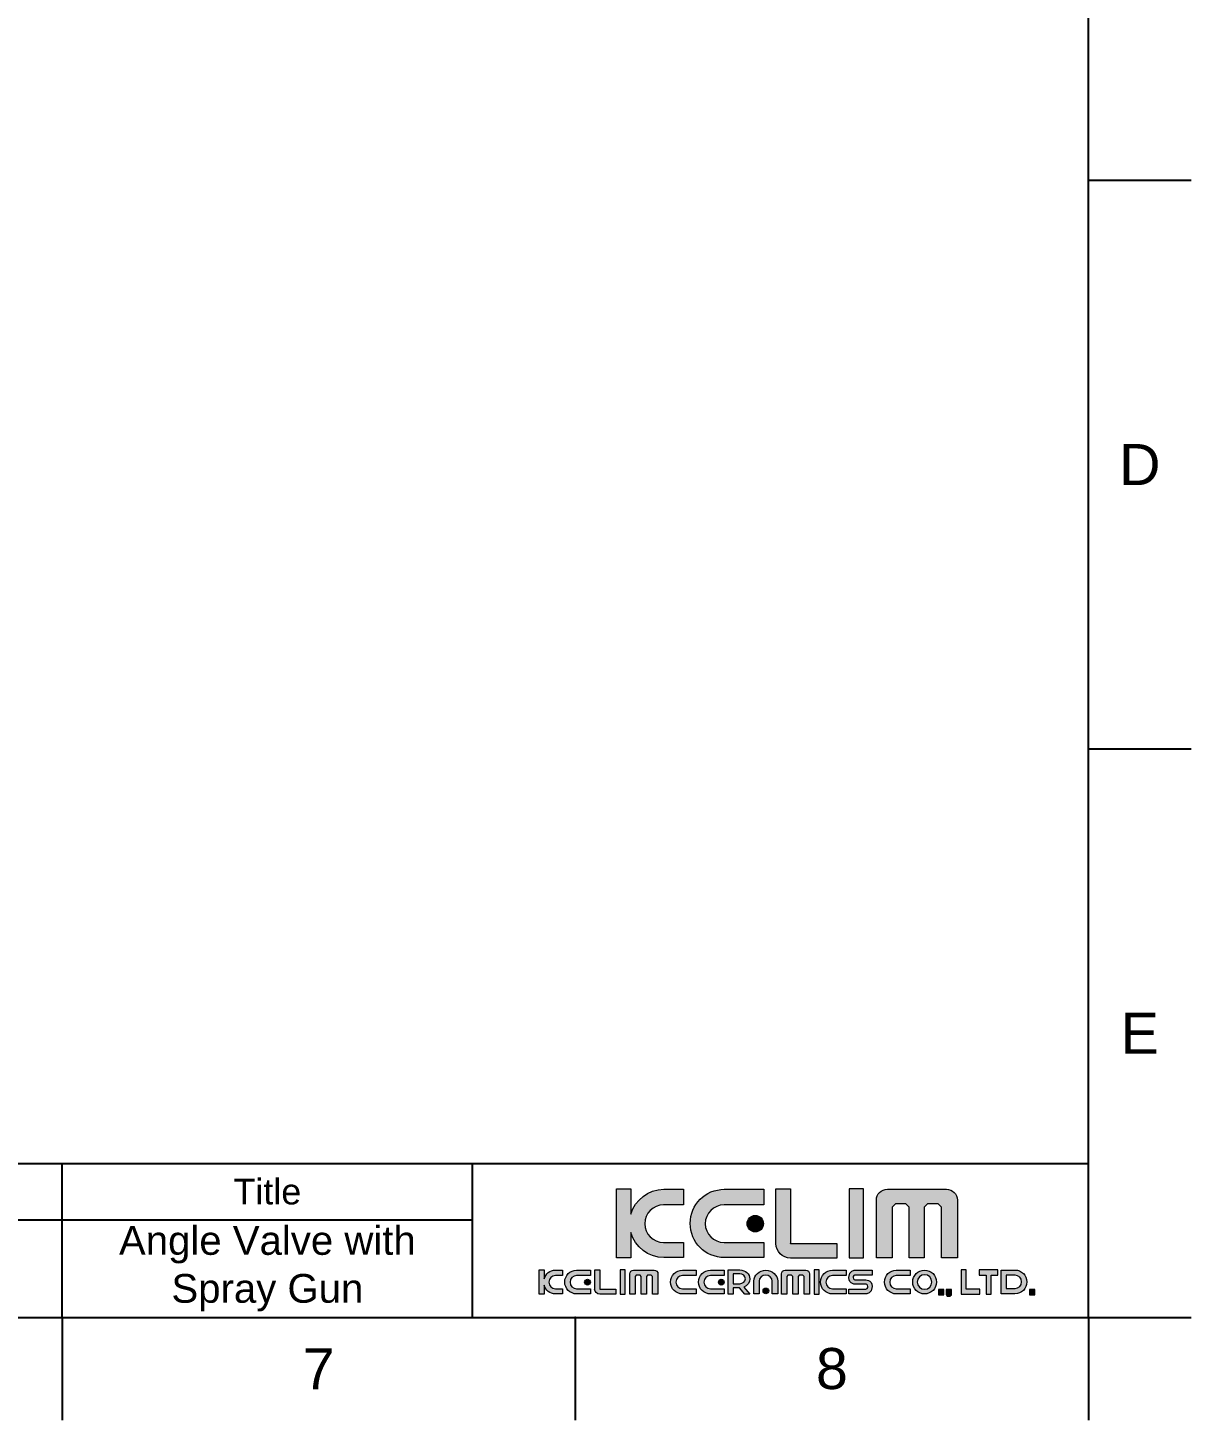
# Model space of a CAD drawing. Header units: millimetres. Extents: x 4590 to 5010, y -46 to 251.
# Drawn here: x 4896.3 to 5009.7, y -46.2 to 89.4 of the extents above; entities that cross this region are included whole.
import ezdxf

# ---------------------------------------------------------------- set-up
doc = ezdxf.new("R2010")
doc.units = ezdxf.units.MM
doc.header["$LTSCALE"] = 0.1
doc.layers.add('FORM', color=7, linetype='Continuous')
doc.layers.add('TEXT', color=2, linetype='Continuous')
doc.styles.get("Standard").update_dxf_attribs({"font": 'arial.ttf'})

msp = doc.modelspace()

# ---------------------------------------------------------------- hatches: boundary and pattern name
at = {"layer": 'TEXT'}
h = msp.add_hatch(color=2, dxfattribs=at)
h.dxf.hatch_style = 2
edge = h.paths.add_edge_path()
edge.add_spline(control_points=[(4960.197, -28.888), (4960.197, -28.888), (4958.267, -28.888), (4958.267, -28.888), (4957.253, -28.888), (4956.435, -28.071), (4956.435, -27.059), (4956.435, -26.043), (4957.253, -25.226), (4958.267, -25.226), (4958.267, -25.226), (4960.197, -25.226), (4960.197, -25.226), (4960.197, -25.226), (4960.197, -23.712), (4960.197, -23.712), (4960.197, -23.712), (4958.29, -23.712), (4958.29, -23.712), (4956.763, -23.712), (4955.483, -24.735), (4955.092, -26.134), (4955.092, -26.134), (4955.092, -23.665), (4955.092, -23.665), (4955.092, -23.665), (4953.68, -23.665), (4953.68, -23.665), (4953.68, -23.665), (4953.68, -30.402), (4953.68, -30.402), (4953.68, -30.402), (4955.092, -30.402), (4955.092, -30.402), (4955.092, -30.402), (4955.092, -27.931), (4955.092, -27.931), (4955.483, -29.329), (4956.763, -30.355), (4958.29, -30.355), (4958.29, -30.355), (4960.197, -30.355), (4960.197, -30.355), (4960.197, -30.355), (4960.197, -28.888), (4960.197, -28.888)], knot_values=[0, 0, 0, 0, 1, 1, 1, 2, 2, 2, 3, 3, 3, 4, 4, 4, 5, 5, 5, 6, 6, 6, 7, 7, 7, 8, 8, 8, 9, 9, 9, 10, 10, 10, 11, 11, 11, 12, 12, 12, 13, 13, 13, 14, 14, 14, 15, 15, 15, 15], degree=3, periodic=0)
h = msp.add_hatch(color=256, dxfattribs=at)
h.dxf.hatch_style = 2
edge = h.paths.add_edge_path()
edge.add_spline(control_points=[(4964.179, -30.355), (4964.179, -30.355), (4968.019, -30.355), (4968.019, -30.355), (4968.019, -30.355), (4968.019, -28.888), (4968.019, -28.888), (4968.019, -28.888), (4964.155, -28.888), (4964.155, -28.888), (4963.142, -28.888), (4962.325, -28.071), (4962.325, -27.059), (4962.325, -26.043), (4963.142, -25.226), (4964.155, -25.226), (4964.155, -25.226), (4968.019, -25.226), (4968.019, -25.226), (4968.019, -25.226), (4968.019, -23.712), (4968.019, -23.712), (4968.019, -23.712), (4964.179, -23.712), (4964.179, -23.712), (4962.343, -23.712), (4960.858, -25.195), (4960.858, -27.033), (4960.858, -28.867), (4962.343, -30.355), (4964.179, -30.355)], knot_values=[0, 0, 0, 0, 1, 1, 1, 2, 2, 2, 3, 3, 3, 4, 4, 4, 5, 5, 5, 6, 6, 6, 7, 7, 7, 8, 8, 8, 9, 9, 9, 10, 10, 10, 10], degree=3, periodic=0)
h = msp.add_hatch(color=2, dxfattribs=at)
h.dxf.hatch_style = 2
edge = h.paths.add_edge_path()
edge.add_spline(control_points=[(4970.623, -30.407), (4970.623, -30.407), (4975.163, -30.407), (4975.163, -30.407), (4975.163, -30.407), (4975.163, -28.993), (4975.163, -28.993), (4975.163, -28.993), (4970.634, -28.993), (4970.634, -28.993), (4970.634, -28.993), (4970.628, -29.008), (4970.628, -29.008), (4970.628, -29.008), (4970.628, -23.665), (4970.628, -23.665), (4970.628, -23.665), (4969.214, -23.665), (4969.214, -23.665), (4969.214, -23.665), (4969.214, -28.993), (4969.214, -28.993), (4969.214, -28.993), (4969.209, -28.988), (4969.209, -28.988), (4969.209, -29.773), (4969.845, -30.413), (4970.634, -30.413), (4970.634, -30.413), (4970.623, -30.407), (4970.623, -30.407)], knot_values=[0, 0, 0, 0, 1, 1, 1, 2, 2, 2, 3, 3, 3, 4, 4, 4, 5, 5, 5, 6, 6, 6, 7, 7, 7, 8, 8, 8, 9, 9, 9, 10, 10, 10, 10], degree=3, periodic=0)
h = msp.add_hatch(color=2, dxfattribs=at)
h.dxf.hatch_style = 2
h.paths.add_polyline_path([(4977.753, -23.665), (4976.34, -23.665), (4976.34, -30.402), (4977.753, -30.402)])
h = msp.add_hatch(color=2, dxfattribs=at)
h.dxf.hatch_style = 2
edge = h.paths.add_edge_path()
edge.add_spline(control_points=[(4985.827, -23.697), (4985.827, -23.697), (4980.074, -23.697), (4980.074, -23.697), (4979.483, -23.697), (4979.004, -24.173), (4979.004, -24.76), (4979.004, -24.76), (4979.004, -30.392), (4979.004, -30.392), (4979.004, -30.392), (4980.532, -30.392), (4980.532, -30.392), (4980.532, -30.392), (4980.532, -25.457), (4980.532, -25.457), (4980.532, -25.457), (4980.85, -25.137), (4980.85, -25.137), (4980.85, -25.137), (4981.875, -25.137), (4981.875, -25.137), (4981.875, -25.137), (4982.194, -25.457), (4982.194, -25.457), (4982.194, -25.457), (4982.194, -30.392), (4982.194, -30.392), (4982.194, -30.392), (4983.671, -30.392), (4983.671, -30.392), (4983.671, -30.392), (4983.671, -25.457), (4983.671, -25.457), (4983.671, -25.457), (4983.993, -25.137), (4983.993, -25.137), (4983.993, -25.137), (4985.014, -25.137), (4985.014, -25.137), (4985.014, -25.137), (4985.332, -25.457), (4985.332, -25.457), (4985.332, -25.457), (4985.332, -30.392), (4985.332, -30.392), (4985.332, -30.392), (4986.898, -30.392), (4986.898, -30.392), (4986.898, -30.392), (4986.898, -24.76), (4986.898, -24.76), (4986.898, -24.173), (4986.417, -23.697), (4985.827, -23.697)], knot_values=[0, 0, 0, 0, 1, 1, 1, 2, 2, 2, 3, 3, 3, 4, 4, 4, 5, 5, 5, 6, 6, 6, 7, 7, 7, 8, 8, 8, 9, 9, 9, 10, 10, 10, 11, 11, 11, 12, 12, 12, 13, 13, 13, 14, 14, 14, 15, 15, 15, 16, 16, 16, 17, 17, 17, 18, 18, 18, 18], degree=3, periodic=0)
h = msp.add_hatch(color=2, dxfattribs=at)
h.dxf.hatch_style = 2
edge = h.paths.add_edge_path()
edge.add_spline(control_points=[(4966.401, -27.059), (4966.401, -27.499), (4966.757, -27.862), (4967.2, -27.862), (4967.642, -27.862), (4968.001, -27.499), (4968.001, -27.059), (4968.001, -26.615), (4967.642, -26.259), (4967.2, -26.259), (4966.757, -26.259), (4966.401, -26.615), (4966.401, -27.059)], knot_values=[0, 0, 0, 0, 1, 1, 1, 2, 2, 2, 3, 3, 3, 4, 4, 4, 4], degree=3, periodic=0)
h = msp.add_hatch(color=2, dxfattribs=at)
h.dxf.hatch_style = 2
edge = h.paths.add_edge_path()
edge.add_spline(control_points=[(4946.629, -32.434), (4946.629, -32.434), (4946.629, -31.569), (4946.629, -31.569), (4946.629, -31.569), (4946.137, -31.569), (4946.137, -31.569), (4946.137, -31.569), (4946.137, -33.919), (4946.137, -33.919), (4946.137, -33.919), (4946.629, -33.919), (4946.629, -33.919), (4946.629, -33.919), (4946.629, -33.053), (4946.629, -33.053), (4946.765, -33.542), (4947.211, -33.902), (4947.745, -33.902), (4947.745, -33.902), (4948.41, -33.902), (4948.41, -33.902), (4948.41, -33.902), (4948.41, -33.391), (4948.41, -33.391), (4948.41, -33.391), (4947.737, -33.391), (4947.737, -33.391), (4947.383, -33.391), (4947.098, -33.106), (4947.098, -32.753), (4947.098, -32.399), (4947.383, -32.114), (4947.737, -32.114), (4947.737, -32.114), (4948.41, -32.114), (4948.41, -32.114), (4948.41, -32.114), (4948.41, -31.585), (4948.41, -31.585), (4948.41, -31.585), (4947.745, -31.585), (4947.745, -31.585), (4947.211, -31.585), (4946.765, -31.944), (4946.629, -32.434)], knot_values=[0, 0, 0, 0, 1, 1, 1, 2, 2, 2, 3, 3, 3, 4, 4, 4, 5, 5, 5, 6, 6, 6, 7, 7, 7, 8, 8, 8, 9, 9, 9, 10, 10, 10, 11, 11, 11, 12, 12, 12, 13, 13, 13, 14, 14, 14, 15, 15, 15, 15], degree=3, periodic=0)
h = msp.add_hatch(color=2, dxfattribs=at)
h.dxf.hatch_style = 2
edge = h.paths.add_edge_path()
edge.add_spline(control_points=[(4948.64, -32.744), (4948.64, -33.383), (4949.158, -33.902), (4949.799, -33.902), (4949.799, -33.902), (4951.138, -33.902), (4951.138, -33.902), (4951.138, -33.902), (4951.138, -33.391), (4951.138, -33.391), (4951.138, -33.391), (4949.79, -33.391), (4949.79, -33.391), (4949.437, -33.391), (4949.152, -33.106), (4949.152, -32.753), (4949.152, -32.399), (4949.437, -32.114), (4949.79, -32.114), (4949.79, -32.114), (4951.138, -32.114), (4951.138, -32.114), (4951.138, -32.114), (4951.138, -31.585), (4951.138, -31.585), (4951.138, -31.585), (4949.799, -31.585), (4949.799, -31.585), (4949.158, -31.585), (4948.64, -32.103), (4948.64, -32.744)], knot_values=[0, 0, 0, 0, 1, 1, 1, 2, 2, 2, 3, 3, 3, 4, 4, 4, 5, 5, 5, 6, 6, 6, 7, 7, 7, 8, 8, 8, 9, 9, 9, 10, 10, 10, 10], degree=3, periodic=0)
h = msp.add_hatch(color=2, dxfattribs=at)
h.dxf.hatch_style = 2
edge = h.paths.add_edge_path()
edge.add_spline(control_points=[(4950.574, -32.753), (4950.574, -32.907), (4950.698, -33.033), (4950.852, -33.033), (4951.007, -33.033), (4951.132, -32.907), (4951.132, -32.753), (4951.132, -32.598), (4951.007, -32.474), (4950.852, -32.474), (4950.698, -32.474), (4950.574, -32.598), (4950.574, -32.753)], knot_values=[0, 0, 0, 0, 1, 1, 1, 2, 2, 2, 3, 3, 3, 4, 4, 4, 4], degree=3, periodic=0)
h = msp.add_hatch(color=2, dxfattribs=at)
h.dxf.hatch_style = 2
edge = h.paths.add_edge_path()
edge.add_spline(control_points=[(4952.048, -33.433), (4952.048, -33.433), (4952.048, -31.569), (4952.048, -31.569), (4952.048, -31.569), (4951.555, -31.569), (4951.555, -31.569), (4951.555, -31.569), (4951.555, -33.427), (4951.555, -33.427), (4951.555, -33.427), (4951.553, -33.425), (4951.553, -33.425), (4951.553, -33.7), (4951.775, -33.923), (4952.05, -33.923), (4952.05, -33.923), (4952.046, -33.92), (4952.046, -33.92), (4952.046, -33.92), (4953.629, -33.92), (4953.629, -33.92), (4953.629, -33.92), (4953.629, -33.427), (4953.629, -33.427), (4953.629, -33.427), (4952.05, -33.427), (4952.05, -33.427), (4952.05, -33.427), (4952.048, -33.433), (4952.048, -33.433)], knot_values=[0, 0, 0, 0, 1, 1, 1, 2, 2, 2, 3, 3, 3, 4, 4, 4, 5, 5, 5, 6, 6, 6, 7, 7, 7, 8, 8, 8, 9, 9, 9, 10, 10, 10, 10], degree=3, periodic=0)
h = msp.add_hatch(color=2, dxfattribs=at)
h.dxf.hatch_style = 2
h.paths.add_polyline_path([(4954.04, -33.919), (4954.533, -33.919), (4954.533, -31.569), (4954.04, -31.569)])
h = msp.add_hatch(color=2, dxfattribs=at)
h.dxf.hatch_style = 2
edge = h.paths.add_edge_path()
edge.add_spline(control_points=[(4957.349, -31.58), (4957.349, -31.58), (4955.342, -31.58), (4955.342, -31.58), (4955.136, -31.58), (4954.969, -31.746), (4954.969, -31.951), (4954.969, -31.951), (4954.969, -33.915), (4954.969, -33.915), (4954.969, -33.915), (4955.502, -33.915), (4955.502, -33.915), (4955.502, -33.915), (4955.502, -32.194), (4955.502, -32.194), (4955.502, -32.194), (4955.613, -32.082), (4955.613, -32.082), (4955.613, -32.082), (4955.971, -32.082), (4955.971, -32.082), (4955.971, -32.082), (4956.082, -32.194), (4956.082, -32.194), (4956.082, -32.194), (4956.082, -33.915), (4956.082, -33.915), (4956.082, -33.915), (4956.597, -33.915), (4956.597, -33.915), (4956.597, -33.915), (4956.597, -32.194), (4956.597, -32.194), (4956.597, -32.194), (4956.71, -32.082), (4956.71, -32.082), (4956.71, -32.082), (4957.065, -32.082), (4957.065, -32.082), (4957.065, -32.082), (4957.176, -32.194), (4957.176, -32.194), (4957.176, -32.194), (4957.176, -33.915), (4957.176, -33.915), (4957.176, -33.915), (4957.723, -33.915), (4957.723, -33.915), (4957.723, -33.915), (4957.723, -31.951), (4957.723, -31.951), (4957.723, -31.746), (4957.554, -31.58), (4957.349, -31.58)], knot_values=[0, 0, 0, 0, 1, 1, 1, 2, 2, 2, 3, 3, 3, 4, 4, 4, 5, 5, 5, 6, 6, 6, 7, 7, 7, 8, 8, 8, 9, 9, 9, 10, 10, 10, 11, 11, 11, 12, 12, 12, 13, 13, 13, 14, 14, 14, 15, 15, 15, 16, 16, 16, 17, 17, 17, 18, 18, 18, 18], degree=3, periodic=0)
h = msp.add_hatch(color=2, dxfattribs=at)
h.dxf.hatch_style = 2
edge = h.paths.add_edge_path()
edge.add_spline(control_points=[(4958.954, -32.744), (4958.954, -33.383), (4959.472, -33.902), (4960.112, -33.902), (4960.112, -33.902), (4961.452, -33.902), (4961.452, -33.902), (4961.452, -33.902), (4961.452, -33.391), (4961.452, -33.391), (4961.452, -33.391), (4960.104, -33.391), (4960.104, -33.391), (4959.75, -33.391), (4959.465, -33.106), (4959.465, -32.753), (4959.465, -32.399), (4959.75, -32.114), (4960.104, -32.114), (4960.104, -32.114), (4961.452, -32.114), (4961.452, -32.114), (4961.452, -32.114), (4961.452, -31.585), (4961.452, -31.585), (4961.452, -31.585), (4960.112, -31.585), (4960.112, -31.585), (4959.472, -31.585), (4958.954, -32.103), (4958.954, -32.744)], knot_values=[0, 0, 0, 0, 1, 1, 1, 2, 2, 2, 3, 3, 3, 4, 4, 4, 5, 5, 5, 6, 6, 6, 7, 7, 7, 8, 8, 8, 9, 9, 9, 10, 10, 10, 10], degree=3, periodic=0)
h = msp.add_hatch(color=2, dxfattribs=at)
h.dxf.hatch_style = 2
edge = h.paths.add_edge_path()
edge.add_spline(control_points=[(4961.682, -32.744), (4961.682, -33.383), (4962.2, -33.902), (4962.841, -33.902), (4962.841, -33.902), (4964.18, -33.902), (4964.18, -33.902), (4964.18, -33.902), (4964.18, -33.391), (4964.18, -33.391), (4964.18, -33.391), (4962.832, -33.391), (4962.832, -33.391), (4962.479, -33.391), (4962.194, -33.106), (4962.194, -32.753), (4962.194, -32.399), (4962.479, -32.114), (4962.832, -32.114), (4962.832, -32.114), (4964.18, -32.114), (4964.18, -32.114), (4964.18, -32.114), (4964.18, -31.585), (4964.18, -31.585), (4964.18, -31.585), (4962.841, -31.585), (4962.841, -31.585), (4962.2, -31.585), (4961.682, -32.103), (4961.682, -32.744)], knot_values=[0, 0, 0, 0, 1, 1, 1, 2, 2, 2, 3, 3, 3, 4, 4, 4, 5, 5, 5, 6, 6, 6, 7, 7, 7, 8, 8, 8, 9, 9, 9, 10, 10, 10, 10], degree=3, periodic=0)
h = msp.add_hatch(color=2, dxfattribs=at)
h.dxf.hatch_style = 2
edge = h.paths.add_edge_path()
edge.add_spline(control_points=[(4963.616, -32.753), (4963.616, -32.907), (4963.739, -33.033), (4963.894, -33.033), (4964.048, -33.033), (4964.173, -32.907), (4964.173, -32.753), (4964.173, -32.598), (4964.048, -32.474), (4963.894, -32.474), (4963.739, -32.474), (4963.616, -32.598), (4963.616, -32.753)], knot_values=[0, 0, 0, 0, 1, 1, 1, 2, 2, 2, 3, 3, 3, 4, 4, 4, 4], degree=3, periodic=0)
h = msp.add_hatch(color=2, dxfattribs=at)
h.dxf.hatch_style = 2
edge = h.paths.add_edge_path()
edge.add_spline(control_points=[(4966.669, -32.435), (4966.669, -31.957), (4966.231, -31.569), (4965.69, -31.569), (4965.69, -31.569), (4965.051, -31.569), (4965.051, -31.569), (4965.051, -31.569), (4964.558, -31.569), (4964.558, -31.569), (4964.558, -31.569), (4964.558, -31.951), (4964.558, -31.951), (4964.558, -31.951), (4964.558, -32.906), (4964.558, -32.906), (4964.558, -32.906), (4964.558, -33.301), (4964.558, -33.301), (4964.558, -33.301), (4964.558, -33.919), (4964.558, -33.919), (4964.558, -33.919), (4965.051, -33.919), (4965.051, -33.919), (4965.051, -33.919), (4965.051, -33.301), (4965.051, -33.301), (4965.051, -33.301), (4965.651, -33.301), (4965.651, -33.301), (4965.651, -33.301), (4966.175, -33.919), (4966.175, -33.919), (4966.175, -33.919), (4966.668, -33.919), (4966.668, -33.919), (4966.668, -33.919), (4966.082, -33.228), (4966.082, -33.228), (4966.428, -33.095), (4966.669, -32.791), (4966.669, -32.435)], knot_values=[0, 0, 0, 0, 1, 1, 1, 2, 2, 2, 3, 3, 3, 4, 4, 4, 5, 5, 5, 6, 6, 6, 7, 7, 7, 8, 8, 8, 9, 9, 9, 10, 10, 10, 11, 11, 11, 12, 12, 12, 13, 13, 13, 14, 14, 14, 14], degree=3, periodic=0)
edge = h.paths.add_edge_path()
edge.add_spline(control_points=[(4965.698, -32.906), (4965.698, -32.906), (4965.051, -32.906), (4965.051, -32.906), (4965.051, -32.906), (4965.051, -31.951), (4965.051, -31.951), (4965.051, -31.951), (4965.698, -31.951), (4965.698, -31.951), (4965.996, -31.951), (4966.237, -32.165), (4966.237, -32.428), (4966.237, -32.693), (4965.996, -32.906), (4965.698, -32.906)], knot_values=[0, 0, 0, 0, 1, 1, 1, 2, 2, 2, 3, 3, 3, 4, 4, 4, 5, 5, 5, 5], degree=3, periodic=0)
h = msp.add_hatch(color=2, dxfattribs=at)
h.dxf.hatch_style = 2
edge = h.paths.add_edge_path()
edge.add_spline(control_points=[(4968.224, -31.585), (4967.585, -31.585), (4967.066, -32.066), (4967.066, -32.66), (4967.066, -32.66), (4967.066, -33.902), (4967.066, -33.902), (4967.066, -33.902), (4967.577, -33.902), (4967.577, -33.902), (4967.577, -33.902), (4967.577, -32.652), (4967.577, -32.652), (4967.577, -32.325), (4967.862, -32.06), (4968.215, -32.06), (4968.57, -32.06), (4968.855, -32.324), (4968.855, -32.652), (4968.855, -32.652), (4968.855, -33.902), (4968.855, -33.902), (4968.855, -33.902), (4969.383, -33.902), (4969.383, -33.902), (4969.383, -33.902), (4969.383, -32.66), (4969.383, -32.66), (4969.383, -32.066), (4968.866, -31.585), (4968.224, -31.585)], knot_values=[0, 0, 0, 0, 1, 1, 1, 2, 2, 2, 3, 3, 3, 4, 4, 4, 5, 5, 5, 6, 6, 6, 7, 7, 7, 8, 8, 8, 9, 9, 9, 10, 10, 10, 10], degree=3, periodic=0)
h = msp.add_hatch(color=2, dxfattribs=at)
h.dxf.hatch_style = 2
edge = h.paths.add_edge_path()
edge.add_spline(control_points=[(4972.123, -31.58), (4972.123, -31.58), (4970.117, -31.58), (4970.117, -31.58), (4969.911, -31.58), (4969.744, -31.746), (4969.744, -31.951), (4969.744, -31.951), (4969.744, -33.915), (4969.744, -33.915), (4969.744, -33.915), (4970.277, -33.915), (4970.277, -33.915), (4970.277, -33.915), (4970.277, -32.194), (4970.277, -32.194), (4970.277, -32.194), (4970.388, -32.082), (4970.388, -32.082), (4970.388, -32.082), (4970.745, -32.082), (4970.745, -32.082), (4970.745, -32.082), (4970.856, -32.194), (4970.856, -32.194), (4970.856, -32.194), (4970.856, -33.915), (4970.856, -33.915), (4970.856, -33.915), (4971.372, -33.915), (4971.372, -33.915), (4971.372, -33.915), (4971.372, -32.194), (4971.372, -32.194), (4971.372, -32.194), (4971.484, -32.082), (4971.484, -32.082), (4971.484, -32.082), (4971.84, -32.082), (4971.84, -32.082), (4971.84, -32.082), (4971.951, -32.194), (4971.951, -32.194), (4971.951, -32.194), (4971.951, -33.915), (4971.951, -33.915), (4971.951, -33.915), (4972.497, -33.915), (4972.497, -33.915), (4972.497, -33.915), (4972.497, -31.951), (4972.497, -31.951), (4972.497, -31.746), (4972.329, -31.58), (4972.123, -31.58)], knot_values=[0, 0, 0, 0, 1, 1, 1, 2, 2, 2, 3, 3, 3, 4, 4, 4, 5, 5, 5, 6, 6, 6, 7, 7, 7, 8, 8, 8, 9, 9, 9, 10, 10, 10, 11, 11, 11, 12, 12, 12, 13, 13, 13, 14, 14, 14, 15, 15, 15, 16, 16, 16, 17, 17, 17, 18, 18, 18, 18], degree=3, periodic=0)
h = msp.add_hatch(color=2, dxfattribs=at)
h.dxf.hatch_style = 2
h.paths.add_polyline_path([(4972.928, -33.919), (4973.421, -33.919), (4973.421, -31.569), (4972.928, -31.569)])
h = msp.add_hatch(color=2, dxfattribs=at)
h.dxf.hatch_style = 2
edge = h.paths.add_edge_path()
edge.add_spline(control_points=[(4973.565, -32.744), (4973.565, -33.383), (4974.083, -33.902), (4974.723, -33.902), (4974.723, -33.902), (4976.063, -33.902), (4976.063, -33.902), (4976.063, -33.902), (4976.063, -33.391), (4976.063, -33.391), (4976.063, -33.391), (4974.715, -33.391), (4974.715, -33.391), (4974.362, -33.391), (4974.076, -33.106), (4974.076, -32.753), (4974.076, -32.399), (4974.362, -32.114), (4974.715, -32.114), (4974.715, -32.114), (4976.063, -32.114), (4976.063, -32.114), (4976.063, -32.114), (4976.063, -31.585), (4976.063, -31.585), (4976.063, -31.585), (4974.723, -31.585), (4974.723, -31.585), (4974.083, -31.585), (4973.565, -32.103), (4973.565, -32.744)], knot_values=[0, 0, 0, 0, 1, 1, 1, 2, 2, 2, 3, 3, 3, 4, 4, 4, 5, 5, 5, 6, 6, 6, 7, 7, 7, 8, 8, 8, 9, 9, 9, 10, 10, 10, 10], degree=3, periodic=0)
h = msp.add_hatch(color=2, dxfattribs=at)
h.dxf.hatch_style = 2
edge = h.paths.add_edge_path()
edge.add_spline(control_points=[(4976.311, -32.302), (4976.311, -33.019), (4977.04, -32.958), (4977.04, -32.958), (4977.04, -32.958), (4977.059, -32.958), (4977.059, -32.958), (4977.059, -32.958), (4977.845, -32.958), (4977.845, -32.958), (4977.845, -32.958), (4977.986, -32.958), (4977.986, -32.958), (4977.986, -32.958), (4978.177, -32.988), (4978.177, -33.173), (4978.177, -33.357), (4978.053, -33.427), (4977.986, -33.427), (4977.986, -33.427), (4976.311, -33.427), (4976.311, -33.427), (4976.311, -33.427), (4976.311, -33.901), (4976.311, -33.901), (4976.311, -33.901), (4977.975, -33.901), (4977.975, -33.901), (4977.975, -33.901), (4978.594, -33.902), (4978.594, -33.185), (4978.594, -32.467), (4977.864, -32.529), (4977.864, -32.529), (4977.864, -32.529), (4977.845, -32.529), (4977.845, -32.529), (4977.845, -32.529), (4977.059, -32.529), (4977.059, -32.529), (4977.059, -32.529), (4976.917, -32.529), (4976.917, -32.529), (4976.917, -32.529), (4976.727, -32.498), (4976.727, -32.314), (4976.727, -32.131), (4976.851, -32.06), (4976.918, -32.06), (4976.918, -32.06), (4978.594, -32.06), (4978.594, -32.06), (4978.594, -32.06), (4978.594, -31.585), (4978.594, -31.585), (4978.594, -31.585), (4976.929, -31.585), (4976.929, -31.585), (4976.929, -31.585), (4976.311, -31.584), (4976.311, -32.302)], knot_values=[0, 0, 0, 0, 1, 1, 1, 2, 2, 2, 3, 3, 3, 4, 4, 4, 5, 5, 5, 6, 6, 6, 7, 7, 7, 8, 8, 8, 9, 9, 9, 10, 10, 10, 11, 11, 11, 12, 12, 12, 13, 13, 13, 14, 14, 14, 15, 15, 15, 16, 16, 16, 17, 17, 17, 18, 18, 18, 19, 19, 19, 20, 20, 20, 20], degree=3, periodic=0)
h = msp.add_hatch(color=2, dxfattribs=at)
h.dxf.hatch_style = 2
edge = h.paths.add_edge_path()
edge.add_spline(control_points=[(4979.786, -32.744), (4979.786, -33.383), (4980.303, -33.902), (4980.944, -33.902), (4980.944, -33.902), (4982.283, -33.902), (4982.283, -33.902), (4982.283, -33.902), (4982.283, -33.391), (4982.283, -33.391), (4982.283, -33.391), (4980.936, -33.391), (4980.936, -33.391), (4980.582, -33.391), (4980.297, -33.106), (4980.297, -32.753), (4980.297, -32.399), (4980.582, -32.114), (4980.936, -32.114), (4980.936, -32.114), (4982.283, -32.114), (4982.283, -32.114), (4982.283, -32.114), (4982.283, -31.585), (4982.283, -31.585), (4982.283, -31.585), (4980.944, -31.585), (4980.944, -31.585), (4980.303, -31.585), (4979.786, -32.103), (4979.786, -32.744)], knot_values=[0, 0, 0, 0, 1, 1, 1, 2, 2, 2, 3, 3, 3, 4, 4, 4, 5, 5, 5, 6, 6, 6, 7, 7, 7, 8, 8, 8, 9, 9, 9, 10, 10, 10, 10], degree=3, periodic=0)
h = msp.add_hatch(color=2, dxfattribs=at)
h.dxf.hatch_style = 2
edge = h.paths.add_edge_path()
edge.add_spline(control_points=[(4983.697, -31.585), (4983.058, -31.585), (4982.539, -32.104), (4982.539, -32.744), (4982.539, -33.383), (4983.058, -33.901), (4983.697, -33.901), (4984.337, -33.901), (4984.856, -33.383), (4984.856, -32.744), (4984.856, -32.104), (4984.337, -31.585), (4983.697, -31.585)], knot_values=[0, 0, 0, 0, 1, 1, 1, 2, 2, 2, 3, 3, 3, 4, 4, 4, 4], degree=3, periodic=0)
edge = h.paths.add_edge_path()
edge.add_spline(control_points=[(4983.697, -33.451), (4983.307, -33.451), (4982.989, -33.134), (4982.989, -32.744), (4982.989, -32.352), (4983.307, -32.035), (4983.697, -32.035), (4984.089, -32.035), (4984.405, -32.352), (4984.405, -32.744), (4984.405, -33.134), (4984.089, -33.451), (4983.697, -33.451)], knot_values=[0, 0, 0, 0, 1, 1, 1, 2, 2, 2, 3, 3, 3, 4, 4, 4, 4], degree=3, periodic=0)
h = msp.add_hatch(color=2, dxfattribs=at)
h.dxf.hatch_style = 2
h.paths.add_polyline_path([(4987.745, -31.569), (4987.252, -31.569), (4987.252, -33.426), (4987.252, -33.919), (4987.745, -33.919), (4989.07, -33.919), (4989.07, -33.426), (4987.745, -33.426)])
h = msp.add_hatch(color=2, dxfattribs=at)
h.dxf.hatch_style = 2
h.paths.add_polyline_path([(4989.691, -31.569), (4989.029, -31.569), (4989.029, -32.062), (4989.691, -32.062), (4989.691, -33.919), (4990.184, -33.919), (4990.184, -32.062), (4990.846, -32.062), (4990.846, -31.569), (4990.184, -31.569)])
h = msp.add_hatch(color=2, dxfattribs=at)
h.dxf.hatch_style = 2
edge = h.paths.add_edge_path()
edge.add_spline(control_points=[(4992.502, -31.577), (4992.502, -31.577), (4991.163, -31.577), (4991.163, -31.577), (4991.163, -31.577), (4991.163, -33.894), (4991.163, -33.894), (4991.163, -33.894), (4992.502, -33.894), (4992.502, -33.894), (4993.143, -33.894), (4993.661, -33.376), (4993.661, -32.736), (4993.661, -32.096), (4993.143, -31.577), (4992.502, -31.577)], knot_values=[0, 0, 0, 0, 1, 1, 1, 2, 2, 2, 3, 3, 3, 4, 4, 4, 5, 5, 5, 5], degree=3, periodic=0)
edge = h.paths.add_edge_path()
edge.add_spline(control_points=[(4992.511, -33.366), (4992.511, -33.366), (4991.656, -33.366), (4991.656, -33.366), (4991.656, -33.366), (4991.656, -32.089), (4991.656, -32.089), (4991.656, -32.089), (4992.511, -32.089), (4992.511, -32.089), (4992.864, -32.089), (4993.149, -32.374), (4993.149, -32.727), (4993.149, -33.081), (4992.864, -33.366), (4992.511, -33.366)], knot_values=[0, 0, 0, 0, 1, 1, 1, 2, 2, 2, 3, 3, 3, 4, 4, 4, 5, 5, 5, 5], degree=3, periodic=0)
h = msp.add_hatch(color=2, dxfattribs=at)
h.dxf.hatch_style = 2
edge = h.paths.add_edge_path()
edge.add_spline(control_points=[(4968.232, -33.326), (4968.078, -33.326), (4967.954, -33.451), (4967.954, -33.606), (4967.954, -33.759), (4968.078, -33.886), (4968.232, -33.886), (4968.387, -33.886), (4968.512, -33.759), (4968.512, -33.606), (4968.512, -33.451), (4968.387, -33.326), (4968.232, -33.326)], knot_values=[0, 0, 0, 0, 1, 1, 1, 2, 2, 2, 3, 3, 3, 4, 4, 4, 4], degree=3, periodic=0)
h = msp.add_hatch(color=2, dxfattribs=at)
h.dxf.hatch_style = 2
h.paths.add_polyline_path([(4985.048, -33.993), (4985.559, -33.993), (4985.559, -33.481), (4985.048, -33.481)])
h = msp.add_hatch(color=2, dxfattribs=at)
h.dxf.hatch_style = 2
h.paths.add_polyline_path([(4985.795, -33.993), (4985.999, -33.993), (4985.856, -34.116), (4986.163, -34.116), (4986.307, -33.993), (4986.307, -33.481), (4985.795, -33.481)])
h = msp.add_hatch(color=2, dxfattribs=at)
h.dxf.hatch_style = 2
h.paths.add_polyline_path([(4993.929, -33.993), (4994.441, -33.993), (4994.441, -33.481), (4993.929, -33.481)])

# ---------------------------------------------------------------- linework, layer by layer
for p, q in [((4999.667, -36.2), (4999.667, 240.8)), ((4999.667, 74.6), (5009.667, 74.6)), ((4999.667, 19.2), (5009.667, 19.2)), ((4599.667, -36.2), (4999.667, -36.2)), ((4899.667, -36.2), (4899.667, -46.2)), ((4949.667, -36.2), (4949.667, -46.2)), ((4999.667, -36.2), (5009.667, -36.2)), ((4999.667, -36.2), (4999.667, -46.2))]:
    msp.add_line(p, q)
for p in [(4999.667, 74.6), (4999.667, 19.2), (4899.667, -36.2), (4949.667, -36.2)]:
    msp.add_point(p)
at = {"layer": 'FORM'}
for p, q in [((4712.667, -21.2), (4999.667, -21.2)), ((4899.667, -36.2), (4899.667, -21.2)), ((4939.667, -36.2), (4939.667, -21.2)), ((4759.667, -26.7), (4939.667, -26.7))]:
    msp.add_line(p, q, dxfattribs=at)
at = {"layer": 'TEXT', "lineweight": 0}
for points in [[(4977.753, -23.665), (4976.34, -23.665), (4976.34, -30.402), (4977.753, -30.402), (4977.753, -23.665)], [(4954.04, -33.919), (4954.533, -33.919), (4954.533, -31.569), (4954.04, -31.569), (4954.04, -33.919)], [(4972.928, -33.919), (4973.421, -33.919), (4973.421, -31.569), (4972.928, -31.569), (4972.928, -33.919)], [(4987.745, -31.569), (4987.252, -31.569), (4987.252, -33.426), (4987.252, -33.919), (4987.745, -33.919), (4989.07, -33.919), (4989.07, -33.426), (4987.745, -33.426), (4987.745, -31.569)], [(4989.691, -31.569), (4989.029, -31.569), (4989.029, -32.062), (4989.691, -32.062), (4989.691, -33.919), (4990.184, -33.919), (4990.184, -32.062), (4990.846, -32.062), (4990.846, -31.569), (4990.184, -31.569), (4989.691, -31.569)], [(4985.048, -33.993), (4985.559, -33.993), (4985.559, -33.481), (4985.048, -33.481), (4985.048, -33.993)], [(4985.795, -33.993), (4985.999, -33.993), (4985.856, -34.116), (4986.163, -34.116), (4986.307, -33.993), (4986.307, -33.481), (4985.795, -33.481), (4985.795, -33.993)], [(4993.929, -33.993), (4994.441, -33.993), (4994.441, -33.481), (4993.929, -33.481), (4993.929, -33.993)]]:
    msp.add_lwpolyline(points, dxfattribs=at)
for points, knots in [([(4960.197, -28.888), (4960.197, -28.888), (4958.267, -28.888), (4958.267, -28.888), (4957.253, -28.888), (4956.435, -28.071), (4956.435, -27.059), (4956.435, -26.043), (4957.253, -25.226), (4958.267, -25.226), (4958.267, -25.226), (4960.197, -25.226), (4960.197, -25.226), (4960.197, -25.226), (4960.197, -23.712), (4960.197, -23.712), (4960.197, -23.712), (4958.29, -23.712), (4958.29, -23.712), (4956.763, -23.712), (4955.483, -24.735), (4955.092, -26.134), (4955.092, -26.134), (4955.092, -23.665), (4955.092, -23.665), (4955.092, -23.665), (4953.68, -23.665), (4953.68, -23.665), (4953.68, -23.665), (4953.68, -30.402), (4953.68, -30.402), (4953.68, -30.402), (4955.092, -30.402), (4955.092, -30.402), (4955.092, -30.402), (4955.092, -27.931), (4955.092, -27.931), (4955.483, -29.329), (4956.763, -30.355), (4958.29, -30.355), (4958.29, -30.355), (4960.197, -30.355), (4960.197, -30.355), (4960.197, -30.355), (4960.197, -28.888), (4960.197, -28.888)], [0, 0, 0, 0, 1, 1, 1, 2, 2, 2, 3, 3, 3, 4, 4, 4, 5, 5, 5, 6, 6, 6, 7, 7, 7, 8, 8, 8, 9, 9, 9, 10, 10, 10, 11, 11, 11, 12, 12, 12, 13, 13, 13, 14, 14, 14, 15, 15, 15, 15]), ([(4964.179, -30.355), (4964.179, -30.355), (4968.019, -30.355), (4968.019, -30.355), (4968.019, -30.355), (4968.019, -28.888), (4968.019, -28.888), (4968.019, -28.888), (4964.155, -28.888), (4964.155, -28.888), (4963.142, -28.888), (4962.325, -28.071), (4962.325, -27.059), (4962.325, -26.043), (4963.142, -25.226), (4964.155, -25.226), (4964.155, -25.226), (4968.019, -25.226), (4968.019, -25.226), (4968.019, -25.226), (4968.019, -23.712), (4968.019, -23.712), (4968.019, -23.712), (4964.179, -23.712), (4964.179, -23.712), (4962.343, -23.712), (4960.858, -25.195), (4960.858, -27.033), (4960.858, -28.867), (4962.343, -30.355), (4964.179, -30.355)], [0, 0, 0, 0, 1, 1, 1, 2, 2, 2, 3, 3, 3, 4, 4, 4, 5, 5, 5, 6, 6, 6, 7, 7, 7, 8, 8, 8, 9, 9, 9, 10, 10, 10, 10]), ([(4970.623, -30.407), (4970.623, -30.407), (4975.163, -30.407), (4975.163, -30.407), (4975.163, -30.407), (4975.163, -28.993), (4975.163, -28.993), (4975.163, -28.993), (4970.634, -28.993), (4970.634, -28.993), (4970.634, -28.993), (4970.628, -29.008), (4970.628, -29.008), (4970.628, -29.008), (4970.628, -23.665), (4970.628, -23.665), (4970.628, -23.665), (4969.214, -23.665), (4969.214, -23.665), (4969.214, -23.665), (4969.214, -28.993), (4969.214, -28.993), (4969.214, -28.993), (4969.209, -28.988), (4969.209, -28.988), (4969.209, -29.773), (4969.845, -30.413), (4970.634, -30.413), (4970.634, -30.413), (4970.623, -30.407), (4970.623, -30.407)], [0, 0, 0, 0, 1, 1, 1, 2, 2, 2, 3, 3, 3, 4, 4, 4, 5, 5, 5, 6, 6, 6, 7, 7, 7, 8, 8, 8, 9, 9, 9, 10, 10, 10, 10]), ([(4985.827, -23.697), (4985.827, -23.697), (4980.074, -23.697), (4980.074, -23.697), (4979.483, -23.697), (4979.004, -24.173), (4979.004, -24.76), (4979.004, -24.76), (4979.004, -30.392), (4979.004, -30.392), (4979.004, -30.392), (4980.532, -30.392), (4980.532, -30.392), (4980.532, -30.392), (4980.532, -25.457), (4980.532, -25.457), (4980.532, -25.457), (4980.85, -25.137), (4980.85, -25.137), (4980.85, -25.137), (4981.875, -25.137), (4981.875, -25.137), (4981.875, -25.137), (4982.194, -25.457), (4982.194, -25.457), (4982.194, -25.457), (4982.194, -30.392), (4982.194, -30.392), (4982.194, -30.392), (4983.671, -30.392), (4983.671, -30.392), (4983.671, -30.392), (4983.671, -25.457), (4983.671, -25.457), (4983.671, -25.457), (4983.993, -25.137), (4983.993, -25.137), (4983.993, -25.137), (4985.014, -25.137), (4985.014, -25.137), (4985.014, -25.137), (4985.332, -25.457), (4985.332, -25.457), (4985.332, -25.457), (4985.332, -30.392), (4985.332, -30.392), (4985.332, -30.392), (4986.898, -30.392), (4986.898, -30.392), (4986.898, -30.392), (4986.898, -24.76), (4986.898, -24.76), (4986.898, -24.173), (4986.417, -23.697), (4985.827, -23.697)], [0, 0, 0, 0, 1, 1, 1, 2, 2, 2, 3, 3, 3, 4, 4, 4, 5, 5, 5, 6, 6, 6, 7, 7, 7, 8, 8, 8, 9, 9, 9, 10, 10, 10, 11, 11, 11, 12, 12, 12, 13, 13, 13, 14, 14, 14, 15, 15, 15, 16, 16, 16, 17, 17, 17, 18, 18, 18, 18]), ([(4966.401, -27.059), (4966.401, -27.499), (4966.757, -27.862), (4967.2, -27.862), (4967.642, -27.862), (4968.001, -27.499), (4968.001, -27.059), (4968.001, -26.615), (4967.642, -26.259), (4967.2, -26.259), (4966.757, -26.259), (4966.401, -26.615), (4966.401, -27.059)], [0, 0, 0, 0, 1, 1, 1, 2, 2, 2, 3, 3, 3, 4, 4, 4, 4]), ([(4946.629, -32.434), (4946.629, -32.434), (4946.629, -31.569), (4946.629, -31.569), (4946.629, -31.569), (4946.137, -31.569), (4946.137, -31.569), (4946.137, -31.569), (4946.137, -33.919), (4946.137, -33.919), (4946.137, -33.919), (4946.629, -33.919), (4946.629, -33.919), (4946.629, -33.919), (4946.629, -33.053), (4946.629, -33.053), (4946.765, -33.542), (4947.211, -33.902), (4947.745, -33.902), (4947.745, -33.902), (4948.41, -33.902), (4948.41, -33.902), (4948.41, -33.902), (4948.41, -33.391), (4948.41, -33.391), (4948.41, -33.391), (4947.737, -33.391), (4947.737, -33.391), (4947.383, -33.391), (4947.098, -33.106), (4947.098, -32.753), (4947.098, -32.399), (4947.383, -32.114), (4947.737, -32.114), (4947.737, -32.114), (4948.41, -32.114), (4948.41, -32.114), (4948.41, -32.114), (4948.41, -31.585), (4948.41, -31.585), (4948.41, -31.585), (4947.745, -31.585), (4947.745, -31.585), (4947.211, -31.585), (4946.765, -31.944), (4946.629, -32.434)], [0, 0, 0, 0, 1, 1, 1, 2, 2, 2, 3, 3, 3, 4, 4, 4, 5, 5, 5, 6, 6, 6, 7, 7, 7, 8, 8, 8, 9, 9, 9, 10, 10, 10, 11, 11, 11, 12, 12, 12, 13, 13, 13, 14, 14, 14, 15, 15, 15, 15]), ([(4948.64, -32.744), (4948.64, -33.383), (4949.158, -33.902), (4949.799, -33.902), (4949.799, -33.902), (4951.138, -33.902), (4951.138, -33.902), (4951.138, -33.902), (4951.138, -33.391), (4951.138, -33.391), (4951.138, -33.391), (4949.79, -33.391), (4949.79, -33.391), (4949.437, -33.391), (4949.152, -33.106), (4949.152, -32.753), (4949.152, -32.399), (4949.437, -32.114), (4949.79, -32.114), (4949.79, -32.114), (4951.138, -32.114), (4951.138, -32.114), (4951.138, -32.114), (4951.138, -31.585), (4951.138, -31.585), (4951.138, -31.585), (4949.799, -31.585), (4949.799, -31.585), (4949.158, -31.585), (4948.64, -32.103), (4948.64, -32.744)], [0, 0, 0, 0, 1, 1, 1, 2, 2, 2, 3, 3, 3, 4, 4, 4, 5, 5, 5, 6, 6, 6, 7, 7, 7, 8, 8, 8, 9, 9, 9, 10, 10, 10, 10]), ([(4950.574, -32.753), (4950.574, -32.907), (4950.698, -33.033), (4950.852, -33.033), (4951.007, -33.033), (4951.132, -32.907), (4951.132, -32.753), (4951.132, -32.598), (4951.007, -32.474), (4950.852, -32.474), (4950.698, -32.474), (4950.574, -32.598), (4950.574, -32.753)], [0, 0, 0, 0, 1, 1, 1, 2, 2, 2, 3, 3, 3, 4, 4, 4, 4]), ([(4952.048, -33.433), (4952.048, -33.433), (4952.048, -31.569), (4952.048, -31.569), (4952.048, -31.569), (4951.555, -31.569), (4951.555, -31.569), (4951.555, -31.569), (4951.555, -33.427), (4951.555, -33.427), (4951.555, -33.427), (4951.553, -33.425), (4951.553, -33.425), (4951.553, -33.7), (4951.775, -33.923), (4952.05, -33.923), (4952.05, -33.923), (4952.046, -33.92), (4952.046, -33.92), (4952.046, -33.92), (4953.629, -33.92), (4953.629, -33.92), (4953.629, -33.92), (4953.629, -33.427), (4953.629, -33.427), (4953.629, -33.427), (4952.05, -33.427), (4952.05, -33.427), (4952.05, -33.427), (4952.048, -33.433), (4952.048, -33.433)], [0, 0, 0, 0, 1, 1, 1, 2, 2, 2, 3, 3, 3, 4, 4, 4, 5, 5, 5, 6, 6, 6, 7, 7, 7, 8, 8, 8, 9, 9, 9, 10, 10, 10, 10]), ([(4957.349, -31.58), (4957.349, -31.58), (4955.342, -31.58), (4955.342, -31.58), (4955.136, -31.58), (4954.969, -31.746), (4954.969, -31.951), (4954.969, -31.951), (4954.969, -33.915), (4954.969, -33.915), (4954.969, -33.915), (4955.502, -33.915), (4955.502, -33.915), (4955.502, -33.915), (4955.502, -32.194), (4955.502, -32.194), (4955.502, -32.194), (4955.613, -32.082), (4955.613, -32.082), (4955.613, -32.082), (4955.971, -32.082), (4955.971, -32.082), (4955.971, -32.082), (4956.082, -32.194), (4956.082, -32.194), (4956.082, -32.194), (4956.082, -33.915), (4956.082, -33.915), (4956.082, -33.915), (4956.597, -33.915), (4956.597, -33.915), (4956.597, -33.915), (4956.597, -32.194), (4956.597, -32.194), (4956.597, -32.194), (4956.71, -32.082), (4956.71, -32.082), (4956.71, -32.082), (4957.065, -32.082), (4957.065, -32.082), (4957.065, -32.082), (4957.176, -32.194), (4957.176, -32.194), (4957.176, -32.194), (4957.176, -33.915), (4957.176, -33.915), (4957.176, -33.915), (4957.723, -33.915), (4957.723, -33.915), (4957.723, -33.915), (4957.723, -31.951), (4957.723, -31.951), (4957.723, -31.746), (4957.554, -31.58), (4957.349, -31.58)], [0, 0, 0, 0, 1, 1, 1, 2, 2, 2, 3, 3, 3, 4, 4, 4, 5, 5, 5, 6, 6, 6, 7, 7, 7, 8, 8, 8, 9, 9, 9, 10, 10, 10, 11, 11, 11, 12, 12, 12, 13, 13, 13, 14, 14, 14, 15, 15, 15, 16, 16, 16, 17, 17, 17, 18, 18, 18, 18]), ([(4958.954, -32.744), (4958.954, -33.383), (4959.472, -33.902), (4960.112, -33.902), (4960.112, -33.902), (4961.452, -33.902), (4961.452, -33.902), (4961.452, -33.902), (4961.452, -33.391), (4961.452, -33.391), (4961.452, -33.391), (4960.104, -33.391), (4960.104, -33.391), (4959.75, -33.391), (4959.465, -33.106), (4959.465, -32.753), (4959.465, -32.399), (4959.75, -32.114), (4960.104, -32.114), (4960.104, -32.114), (4961.452, -32.114), (4961.452, -32.114), (4961.452, -32.114), (4961.452, -31.585), (4961.452, -31.585), (4961.452, -31.585), (4960.112, -31.585), (4960.112, -31.585), (4959.472, -31.585), (4958.954, -32.103), (4958.954, -32.744)], [0, 0, 0, 0, 1, 1, 1, 2, 2, 2, 3, 3, 3, 4, 4, 4, 5, 5, 5, 6, 6, 6, 7, 7, 7, 8, 8, 8, 9, 9, 9, 10, 10, 10, 10]), ([(4961.682, -32.744), (4961.682, -33.383), (4962.2, -33.902), (4962.841, -33.902), (4962.841, -33.902), (4964.18, -33.902), (4964.18, -33.902), (4964.18, -33.902), (4964.18, -33.391), (4964.18, -33.391), (4964.18, -33.391), (4962.832, -33.391), (4962.832, -33.391), (4962.479, -33.391), (4962.194, -33.106), (4962.194, -32.753), (4962.194, -32.399), (4962.479, -32.114), (4962.832, -32.114), (4962.832, -32.114), (4964.18, -32.114), (4964.18, -32.114), (4964.18, -32.114), (4964.18, -31.585), (4964.18, -31.585), (4964.18, -31.585), (4962.841, -31.585), (4962.841, -31.585), (4962.2, -31.585), (4961.682, -32.103), (4961.682, -32.744)], [0, 0, 0, 0, 1, 1, 1, 2, 2, 2, 3, 3, 3, 4, 4, 4, 5, 5, 5, 6, 6, 6, 7, 7, 7, 8, 8, 8, 9, 9, 9, 10, 10, 10, 10]), ([(4963.616, -32.753), (4963.616, -32.907), (4963.739, -33.033), (4963.894, -33.033), (4964.048, -33.033), (4964.173, -32.907), (4964.173, -32.753), (4964.173, -32.598), (4964.048, -32.474), (4963.894, -32.474), (4963.739, -32.474), (4963.616, -32.598), (4963.616, -32.753)], [0, 0, 0, 0, 1, 1, 1, 2, 2, 2, 3, 3, 3, 4, 4, 4, 4]), ([(4966.669, -32.435), (4966.669, -31.957), (4966.231, -31.569), (4965.69, -31.569), (4965.69, -31.569), (4965.051, -31.569), (4965.051, -31.569), (4965.051, -31.569), (4964.558, -31.569), (4964.558, -31.569), (4964.558, -31.569), (4964.558, -31.951), (4964.558, -31.951), (4964.558, -31.951), (4964.558, -32.906), (4964.558, -32.906), (4964.558, -32.906), (4964.558, -33.301), (4964.558, -33.301), (4964.558, -33.301), (4964.558, -33.919), (4964.558, -33.919), (4964.558, -33.919), (4965.051, -33.919), (4965.051, -33.919), (4965.051, -33.919), (4965.051, -33.301), (4965.051, -33.301), (4965.051, -33.301), (4965.651, -33.301), (4965.651, -33.301), (4965.651, -33.301), (4966.175, -33.919), (4966.175, -33.919), (4966.175, -33.919), (4966.668, -33.919), (4966.668, -33.919), (4966.668, -33.919), (4966.082, -33.228), (4966.082, -33.228), (4966.428, -33.095), (4966.669, -32.791), (4966.669, -32.435)], [0, 0, 0, 0, 1, 1, 1, 2, 2, 2, 3, 3, 3, 4, 4, 4, 5, 5, 5, 6, 6, 6, 7, 7, 7, 8, 8, 8, 9, 9, 9, 10, 10, 10, 11, 11, 11, 12, 12, 12, 13, 13, 13, 14, 14, 14, 14]), ([(4965.698, -32.906), (4965.698, -32.906), (4965.051, -32.906), (4965.051, -32.906), (4965.051, -32.906), (4965.051, -31.951), (4965.051, -31.951), (4965.051, -31.951), (4965.698, -31.951), (4965.698, -31.951), (4965.996, -31.951), (4966.237, -32.165), (4966.237, -32.428), (4966.237, -32.693), (4965.996, -32.906), (4965.698, -32.906)], [0, 0, 0, 0, 1, 1, 1, 2, 2, 2, 3, 3, 3, 4, 4, 4, 5, 5, 5, 5]), ([(4968.224, -31.585), (4967.585, -31.585), (4967.066, -32.066), (4967.066, -32.66), (4967.066, -32.66), (4967.066, -33.902), (4967.066, -33.902), (4967.066, -33.902), (4967.577, -33.902), (4967.577, -33.902), (4967.577, -33.902), (4967.577, -32.652), (4967.577, -32.652), (4967.577, -32.325), (4967.862, -32.06), (4968.215, -32.06), (4968.57, -32.06), (4968.855, -32.324), (4968.855, -32.652), (4968.855, -32.652), (4968.855, -33.902), (4968.855, -33.902), (4968.855, -33.902), (4969.383, -33.902), (4969.383, -33.902), (4969.383, -33.902), (4969.383, -32.66), (4969.383, -32.66), (4969.383, -32.066), (4968.866, -31.585), (4968.224, -31.585)], [0, 0, 0, 0, 1, 1, 1, 2, 2, 2, 3, 3, 3, 4, 4, 4, 5, 5, 5, 6, 6, 6, 7, 7, 7, 8, 8, 8, 9, 9, 9, 10, 10, 10, 10]), ([(4972.123, -31.58), (4972.123, -31.58), (4970.117, -31.58), (4970.117, -31.58), (4969.911, -31.58), (4969.744, -31.746), (4969.744, -31.951), (4969.744, -31.951), (4969.744, -33.915), (4969.744, -33.915), (4969.744, -33.915), (4970.277, -33.915), (4970.277, -33.915), (4970.277, -33.915), (4970.277, -32.194), (4970.277, -32.194), (4970.277, -32.194), (4970.388, -32.082), (4970.388, -32.082), (4970.388, -32.082), (4970.745, -32.082), (4970.745, -32.082), (4970.745, -32.082), (4970.856, -32.194), (4970.856, -32.194), (4970.856, -32.194), (4970.856, -33.915), (4970.856, -33.915), (4970.856, -33.915), (4971.372, -33.915), (4971.372, -33.915), (4971.372, -33.915), (4971.372, -32.194), (4971.372, -32.194), (4971.372, -32.194), (4971.484, -32.082), (4971.484, -32.082), (4971.484, -32.082), (4971.84, -32.082), (4971.84, -32.082), (4971.84, -32.082), (4971.951, -32.194), (4971.951, -32.194), (4971.951, -32.194), (4971.951, -33.915), (4971.951, -33.915), (4971.951, -33.915), (4972.497, -33.915), (4972.497, -33.915), (4972.497, -33.915), (4972.497, -31.951), (4972.497, -31.951), (4972.497, -31.746), (4972.329, -31.58), (4972.123, -31.58)], [0, 0, 0, 0, 1, 1, 1, 2, 2, 2, 3, 3, 3, 4, 4, 4, 5, 5, 5, 6, 6, 6, 7, 7, 7, 8, 8, 8, 9, 9, 9, 10, 10, 10, 11, 11, 11, 12, 12, 12, 13, 13, 13, 14, 14, 14, 15, 15, 15, 16, 16, 16, 17, 17, 17, 18, 18, 18, 18]), ([(4973.565, -32.744), (4973.565, -33.383), (4974.083, -33.902), (4974.723, -33.902), (4974.723, -33.902), (4976.063, -33.902), (4976.063, -33.902), (4976.063, -33.902), (4976.063, -33.391), (4976.063, -33.391), (4976.063, -33.391), (4974.715, -33.391), (4974.715, -33.391), (4974.362, -33.391), (4974.076, -33.106), (4974.076, -32.753), (4974.076, -32.399), (4974.362, -32.114), (4974.715, -32.114), (4974.715, -32.114), (4976.063, -32.114), (4976.063, -32.114), (4976.063, -32.114), (4976.063, -31.585), (4976.063, -31.585), (4976.063, -31.585), (4974.723, -31.585), (4974.723, -31.585), (4974.083, -31.585), (4973.565, -32.103), (4973.565, -32.744)], [0, 0, 0, 0, 1, 1, 1, 2, 2, 2, 3, 3, 3, 4, 4, 4, 5, 5, 5, 6, 6, 6, 7, 7, 7, 8, 8, 8, 9, 9, 9, 10, 10, 10, 10]), ([(4976.311, -32.302), (4976.311, -33.019), (4977.04, -32.958), (4977.04, -32.958), (4977.04, -32.958), (4977.059, -32.958), (4977.059, -32.958), (4977.059, -32.958), (4977.845, -32.958), (4977.845, -32.958), (4977.845, -32.958), (4977.986, -32.958), (4977.986, -32.958), (4977.986, -32.958), (4978.177, -32.988), (4978.177, -33.173), (4978.177, -33.357), (4978.053, -33.427), (4977.986, -33.427), (4977.986, -33.427), (4976.311, -33.427), (4976.311, -33.427), (4976.311, -33.427), (4976.311, -33.901), (4976.311, -33.901), (4976.311, -33.901), (4977.975, -33.901), (4977.975, -33.901), (4977.975, -33.901), (4978.594, -33.902), (4978.594, -33.185), (4978.594, -32.467), (4977.864, -32.529), (4977.864, -32.529), (4977.864, -32.529), (4977.845, -32.529), (4977.845, -32.529), (4977.845, -32.529), (4977.059, -32.529), (4977.059, -32.529), (4977.059, -32.529), (4976.917, -32.529), (4976.917, -32.529), (4976.917, -32.529), (4976.727, -32.498), (4976.727, -32.314), (4976.727, -32.131), (4976.851, -32.06), (4976.918, -32.06), (4976.918, -32.06), (4978.594, -32.06), (4978.594, -32.06), (4978.594, -32.06), (4978.594, -31.585), (4978.594, -31.585), (4978.594, -31.585), (4976.929, -31.585), (4976.929, -31.585), (4976.929, -31.585), (4976.311, -31.584), (4976.311, -32.302)], [0, 0, 0, 0, 1, 1, 1, 2, 2, 2, 3, 3, 3, 4, 4, 4, 5, 5, 5, 6, 6, 6, 7, 7, 7, 8, 8, 8, 9, 9, 9, 10, 10, 10, 11, 11, 11, 12, 12, 12, 13, 13, 13, 14, 14, 14, 15, 15, 15, 16, 16, 16, 17, 17, 17, 18, 18, 18, 19, 19, 19, 20, 20, 20, 20]), ([(4979.786, -32.744), (4979.786, -33.383), (4980.303, -33.902), (4980.944, -33.902), (4980.944, -33.902), (4982.283, -33.902), (4982.283, -33.902), (4982.283, -33.902), (4982.283, -33.391), (4982.283, -33.391), (4982.283, -33.391), (4980.936, -33.391), (4980.936, -33.391), (4980.582, -33.391), (4980.297, -33.106), (4980.297, -32.753), (4980.297, -32.399), (4980.582, -32.114), (4980.936, -32.114), (4980.936, -32.114), (4982.283, -32.114), (4982.283, -32.114), (4982.283, -32.114), (4982.283, -31.585), (4982.283, -31.585), (4982.283, -31.585), (4980.944, -31.585), (4980.944, -31.585), (4980.303, -31.585), (4979.786, -32.103), (4979.786, -32.744)], [0, 0, 0, 0, 1, 1, 1, 2, 2, 2, 3, 3, 3, 4, 4, 4, 5, 5, 5, 6, 6, 6, 7, 7, 7, 8, 8, 8, 9, 9, 9, 10, 10, 10, 10]), ([(4983.697, -31.585), (4983.058, -31.585), (4982.539, -32.104), (4982.539, -32.744), (4982.539, -33.383), (4983.058, -33.901), (4983.697, -33.901), (4984.337, -33.901), (4984.856, -33.383), (4984.856, -32.744), (4984.856, -32.104), (4984.337, -31.585), (4983.697, -31.585)], [0, 0, 0, 0, 1, 1, 1, 2, 2, 2, 3, 3, 3, 4, 4, 4, 4]), ([(4983.697, -33.451), (4983.307, -33.451), (4982.989, -33.134), (4982.989, -32.744), (4982.989, -32.352), (4983.307, -32.035), (4983.697, -32.035), (4984.089, -32.035), (4984.405, -32.352), (4984.405, -32.744), (4984.405, -33.134), (4984.089, -33.451), (4983.697, -33.451)], [0, 0, 0, 0, 1, 1, 1, 2, 2, 2, 3, 3, 3, 4, 4, 4, 4]), ([(4992.502, -31.577), (4992.502, -31.577), (4991.163, -31.577), (4991.163, -31.577), (4991.163, -31.577), (4991.163, -33.894), (4991.163, -33.894), (4991.163, -33.894), (4992.502, -33.894), (4992.502, -33.894), (4993.143, -33.894), (4993.661, -33.376), (4993.661, -32.736), (4993.661, -32.096), (4993.143, -31.577), (4992.502, -31.577)], [0, 0, 0, 0, 1, 1, 1, 2, 2, 2, 3, 3, 3, 4, 4, 4, 5, 5, 5, 5]), ([(4992.511, -33.366), (4992.511, -33.366), (4991.656, -33.366), (4991.656, -33.366), (4991.656, -33.366), (4991.656, -32.089), (4991.656, -32.089), (4991.656, -32.089), (4992.511, -32.089), (4992.511, -32.089), (4992.864, -32.089), (4993.149, -32.374), (4993.149, -32.727), (4993.149, -33.081), (4992.864, -33.366), (4992.511, -33.366)], [0, 0, 0, 0, 1, 1, 1, 2, 2, 2, 3, 3, 3, 4, 4, 4, 5, 5, 5, 5]), ([(4968.232, -33.326), (4968.078, -33.326), (4967.954, -33.451), (4967.954, -33.606), (4967.954, -33.759), (4968.078, -33.886), (4968.232, -33.886), (4968.387, -33.886), (4968.512, -33.759), (4968.512, -33.606), (4968.512, -33.451), (4968.387, -33.326), (4968.232, -33.326)], [0, 0, 0, 0, 1, 1, 1, 2, 2, 2, 3, 3, 3, 4, 4, 4, 4])]:
    msp.add_open_spline(points, degree=3, knots=knots, dxfattribs=at)

# ---------------------------------------------------------------- texts
at = {"char_height": 4, "attachment_point": 5}
for s, width, insert in [('D', 10, (5004.667, 46.9)), ('E', 10, (5004.667, -8.5)), ('7', 50, (4924.667, -41.2)), ('8', 50, (4974.667, -41.2))]:
    msp.add_mtext_dynamic_manual_height_columns(s, width=width, gutter_width=12.5, heights=[0], dxfattribs=dict(at, insert=insert))
at = {"layer": 'TEXT', "attachment_point": 5}
for s, insert, char_height in [('Title', (4919.667, -23.95), 2.5), ('Angle Valve with Spray Gun', (4919.667, -31.45), 2.8)]:
    msp.add_mtext_dynamic_manual_height_columns(s, width=40, gutter_width=12.5, heights=[0], dxfattribs=dict(at, insert=insert, char_height=char_height))

doc.saveas('drawing.dxf')
